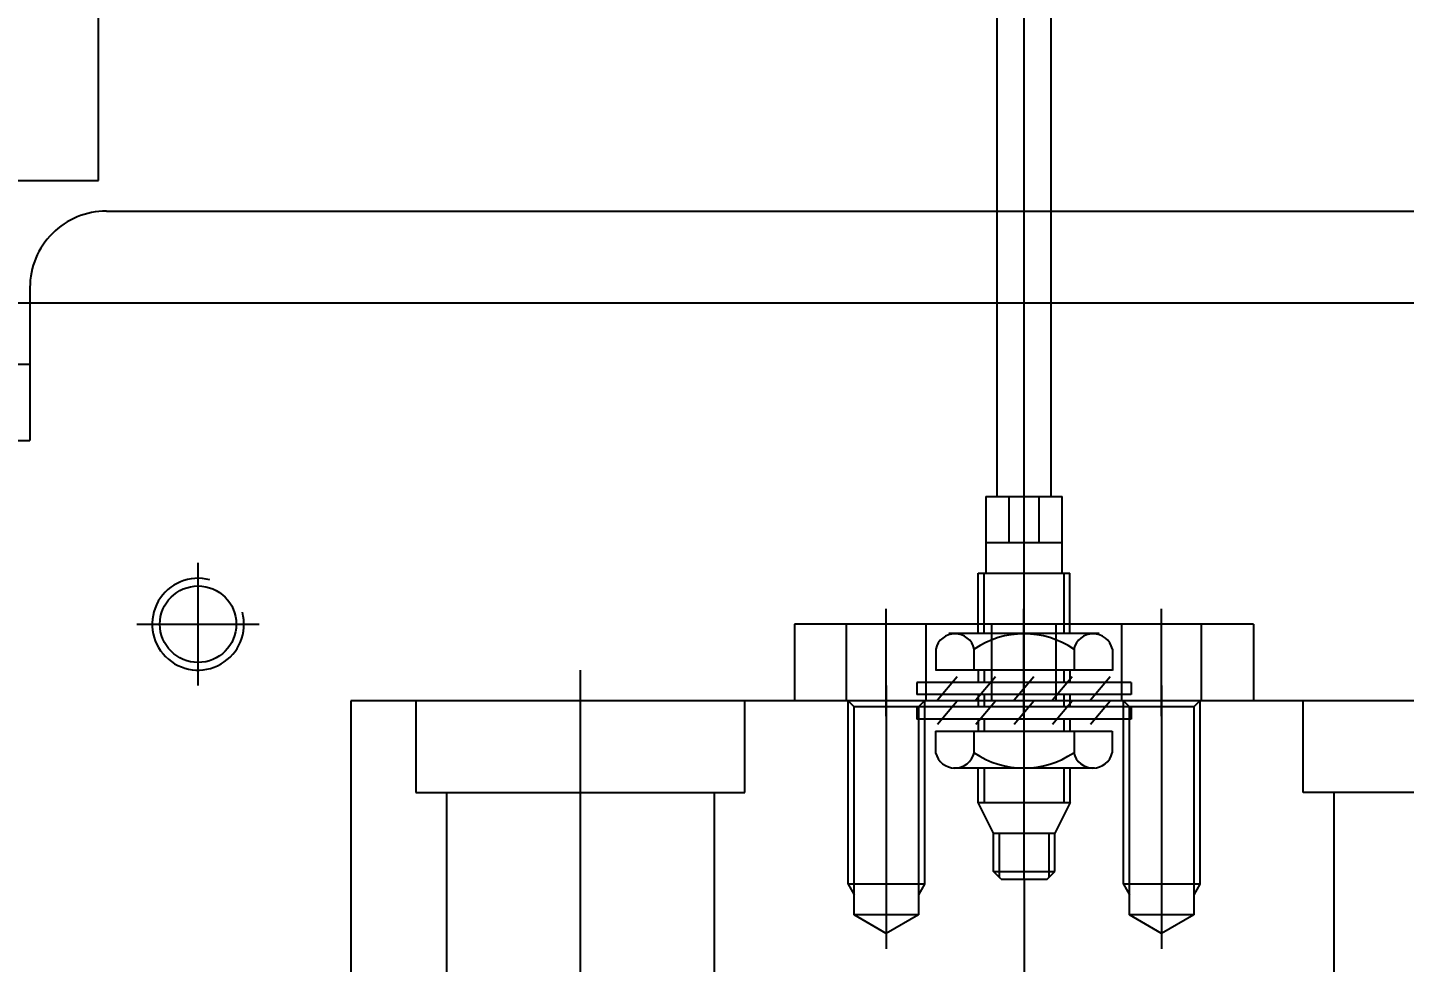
# Model space of a CAD drawing. Header units: inches. Extents: x 0 to 77285, y -118 to 40065.
# Drawn here: x 16464.5 to 16554.5, y 26091.4 to 26152.5 of the extents above; entities that cross this region are included whole.
import ezdxf

# ---------------------------------------------------------------- set-up
doc = ezdxf.new("R2010")
doc.units = ezdxf.units.IN
doc.header["$LTSCALE"] = 5
doc.header["$MEASUREMENT"] = 0
doc.layers.add('A', color=8, linetype='Continuous')
doc.styles.add('SCI', font='')
doc.styles.get('SCI').set_extended_font_data('Gulim')
doc.dimstyles.new('SCH', dxfattribs={"dimtxt": 2.5, "dimasz": 2, "dimexe": 1.25, "dimexo": 0.625, "dimtad": 1, "dimdec": 8, "dimtxsty": 'SCI', "dimcen": 2.5, "dimclrd": 4, "dimclre": 4, "dimclrt": 7, "dimadec": 8, "dimazin": 2, "dimtfac": 1, "dimtdec": 8, "dimtmove": 0, "dimatfit": 3, "dimfxl": 1, "dimarcsym": 0})

# ---------------------------------------------------------------- blocks, each defined once
blk = doc.blocks.new('A$Cc399747e')
for p, q in [((753.797, 179.658), (753.797, 287.72)), ((782.809, 166), (782.809, 190)), ((733.559, 174), (733.559, 188)), ((774.059, 174), (774.059, 188)), ((791.559, 174), (791.559, 188)), ((797.809, 168), (797.809, 188)), ((744.809, 167), (744.809, 184.213)), ((762.809, 167), (762.809, 184.213)), ((742.709, 182), (744.809, 183.213)), ((744.809, 183.213), (746.909, 182)), ((760.709, 182), (762.809, 183.213)), ((762.809, 183.213), (764.909, 182)), ((742.709, 168.4), (742.709, 182)), ((742.709, 182), (746.909, 182)), ((746.909, 182), (746.909, 168.4)), ((760.709, 168.4), (760.709, 182)), ((760.709, 182), (764.909, 182)), ((764.909, 182), (764.909, 168.4)), ((742.309, 180), (742.709, 180.693)), ((742.309, 168), (742.309, 180)), ((742.309, 180), (747.309, 180)), ((747.309, 180), (746.909, 180.693)), ((747.309, 180), (747.309, 168)), ((760.309, 180), (760.709, 180.693)), ((760.309, 168), (760.309, 180)), ((760.309, 180), (765.309, 180)), ((765.309, 180), (764.909, 180.693)), ((765.309, 180), (765.309, 168)), ((752.297, 179.658), (751.797, 179.158)), ((755.797, 179.158), (751.797, 179.158)), ((751.797, 179.158), (751.797, 176.658)), ((752.177, 176.658), (752.177, 179.538)), ((755.297, 179.658), (752.297, 179.658)), ((753.797, 179.658), (753.797, 84.659)), ((755.297, 179.658), (755.797, 179.158)), ((755.417, 179.538), (755.417, 176.658)), ((755.797, 179.158), (755.797, 176.658)), ((750.797, 174.658), (751.797, 176.658)), ((755.797, 176.658), (751.797, 176.658)), ((755.797, 176.658), (756.797, 174.658)), ((756.797, 174.658), (750.797, 174.658)), ((750.797, 174.658), (750.797, 172.4)), ((751.197, 172.4), (751.197, 174.658)), ((756.397, 174.658), (756.397, 172.4)), ((756.797, 174.658), (756.797, 172.4)), ((714.059, 174), (735.559, 174)), ((735.559, 174), (735.559, 168)), ((793.559, 174), (772.059, 174)), ((772.059, 174), (772.059, 168)), ((793.559, 168), (793.559, 174)), ((749.209, 172.4), (758.409, 172.4)), ((748.035, 170), (748.035, 171.4)), ((750.537, 170), (750.537, 171.398)), ((757.08, 170), (757.08, 171.4)), ((759.582, 170), (759.582, 171.4)), ((746.809, 169.2), (760.809, 169.2)), ((746.809, 168.4), (746.809, 169.2)), ((759.582, 170), (748.035, 170)), ((748.166, 168.033), (749.452, 169.565)), ((750.666, 168.033), (751.952, 169.565)), ((750.809, 169.2), (750.809, 170)), ((751.209, 169.2), (751.209, 170)), ((753.166, 168.033), (754.451, 169.565)), ((755.666, 168.033), (756.951, 169.565)), ((756.409, 169.2), (756.409, 170)), ((756.809, 169.2), (756.809, 170)), ((758.166, 168.033), (759.451, 169.565)), ((760.809, 168.4), (760.809, 169.2)), ((742.309, 168), (742.709, 168.4)), ((742.709, 168.4), (746.909, 168.4)), ((744.809, 169), (744.809, 162)), ((746.809, 168.4), (760.809, 168.4)), ((746.909, 168.4), (747.309, 168)), ((750.809, 167.6), (750.809, 168.4)), ((751.209, 167.6), (751.209, 168.4)), ((753.809, 169), (753.809, 162)), ((756.409, 167.6), (756.409, 168.4)), ((756.809, 167.6), (756.809, 168.4)), ((760.309, 168), (760.709, 168.4)), ((760.709, 168.4), (764.909, 168.4)), ((762.809, 169), (762.809, 162)), ((764.909, 168.4), (765.309, 168)), ((709.809, 168), (797.809, 168)), ((738.809, 168), (768.809, 168)), ((738.809, 163), (738.809, 168)), ((742.209, 168), (742.209, 163)), ((746.809, 167.6), (760.809, 167.6)), ((746.809, 166.8), (746.809, 167.6)), ((747.409, 168), (747.409, 163)), ((748.166, 166.433), (749.452, 167.965)), ((750.666, 166.433), (751.952, 167.965)), ((751.709, 168), (751.709, 163)), ((753.166, 166.433), (754.451, 167.965)), ((755.666, 166.433), (756.952, 167.965)), ((755.909, 168), (755.909, 163)), ((758.166, 166.433), (759.451, 167.965)), ((760.209, 168), (760.209, 163)), ((760.809, 166.8), (760.809, 167.6)), ((765.409, 168), (765.409, 163)), ((768.809, 163), (768.809, 168)), ((746.809, 166.8), (760.809, 166.8)), ((750.809, 166), (750.809, 166.8)), ((751.209, 166), (751.209, 166.8)), ((756.409, 166), (756.409, 166.8)), ((756.809, 166), (756.809, 166.8)), ((748.033, 164.628), (748.033, 166.028)), ((748.033, 166), (759.58, 166)), ((750.537, 164.6), (750.537, 166)), ((757.08, 164.603), (757.08, 166)), ((759.58, 164.628), (759.58, 166.028)), ((738.809, 163), (768.809, 163)), ((748.901, 163.6), (758.716, 163.6)), ((750.809, 163.6), (750.809, 159.658)), ((751.209, 159.7), (751.209, 163.6)), ((756.409, 163.6), (756.409, 159.7)), ((756.809, 163.6), (756.809, 159.658)), ((756.809, 159.658), (750.809, 159.658)), ((751.309, 159.658), (751.309, 154.658)), ((756.309, 154.658), (756.309, 159.658)), ((756.309, 157.658), (751.309, 157.658)), ((752.809, 157.658), (752.809, 154.658)), ((754.809, 154.658), (754.809, 157.658)), ((756.309, 154.658), (751.309, 154.658)), ((752.059, 119.511), (752.059, 154.658)), ((755.559, 154.658), (755.559, 119.511)), ((818.781, 141), (818.781, 151)), ((1447.797, 142), (400.797, 142)), ((854.297, 134), (814.297, 134)), ((814.297, 134), (814.297, 114))]:
    blk.add_line(p, q)
at = {"ltscale": 5}
for p, q in [((807.792, 167), (807.792, 159)), ((811.792, 163), (803.792, 163)), ((1218.781, 151), (818.781, 151)), ((1218.781, 146), (818.781, 146)), ((813.781, 136), (683.781, 136))]:
    blk.add_line(p, q, dxfattribs=at)
blk.add_circle((807.792, 163), 2.5, dxfattribs=at)
for centre, radius, start, end in [((749.297, 171.104), 1.296, 13.20283, 166.79717), ((753.809, 166.619), 5.781, 55.79454, 124.20546), ((758.32, 171.104), 1.296, 13.20283, 166.79717), ((749.294, 164.924), 1.296, 193.20259, 346.79692), ((753.773, 162.439), 3.891, 145.75654, 146.25748), ((753.806, 169.409), 5.781, 235.79429, 304.20521), ((758.318, 164.924), 1.296, 193.20259, 346.79692), ((813.781, 141), 5, 270, 0)]:
    blk.add_arc(centre, radius, start, end)
blk.add_arc((807.792, 163), 3, 255, 195, dxfattribs=at)
blk = doc.blocks.new('*D366')
at = {"color": 4, "lineweight": -2, "transparency": 16777216}
for p, q in [((12554.65, 23925.55), (12554.65, 28076.143)), ((17979.65, 23925.05), (17979.65, 28076.143)), ((12714.65, 27976.143), (17819.65, 27976.143))]:
    blk.add_line(p, q, dxfattribs=at)
at = {"color": 4, "transparency": 16777216}
for points in [[(12714.65, 28002.81), (12714.65, 27949.477), (12554.65, 27976.143)], [(17819.65, 28002.81), (17819.65, 27949.477), (17979.65, 27976.143)]]:
    blk.add_solid(points, dxfattribs=at)
at = {"layer": 'Defpoints', "color": 0, "transparency": 16777216}
for p in [(17979.65, 27976.143), (12554.65, 23875.55), (17979.65, 23875.05)]:
    blk.add_point(p, dxfattribs=at)
at = {"color": 7, "transparency": 16777216, "insert": (15267.15, 28128.806), "char_height": 200, "attachment_point": 5, "style": 'SCI'}
blk.add_mtext('5425', dxfattribs=at)
blk = doc.blocks.new('*D367')
at = {"color": 4, "lineweight": -2, "transparency": 16777216}
for p, q in [((12554.65, 23925.55), (12554.65, 29140.675)), ((21064.65, 23433.05), (21064.65, 29140.675)), ((12714.65, 29040.675), (20904.65, 29040.675))]:
    blk.add_line(p, q, dxfattribs=at)
at = {"color": 4, "transparency": 16777216}
for points in [[(12714.65, 29067.342), (12714.65, 29014.009), (12554.65, 29040.675)], [(20904.65, 29067.342), (20904.65, 29014.009), (21064.65, 29040.675)]]:
    blk.add_solid(points, dxfattribs=at)
at = {"layer": 'Defpoints', "color": 0, "transparency": 16777216}
for p in [(21064.65, 29040.675), (12554.65, 23875.55), (21064.65, 23383.05)]:
    blk.add_point(p, dxfattribs=at)
at = {"color": 7, "transparency": 16777216, "insert": (16809.65, 29193.472), "char_height": 200, "attachment_point": 5, "style": 'SCI'}
blk.add_mtext('8510', dxfattribs=at)
blk = doc.blocks.new('*D374')
at = {"color": 4, "lineweight": -2, "transparency": 16777216}
for p, q in [((12554.65, 23925.55), (12554.65, 30215.876)), ((37924.65, 23433.05), (37924.65, 30215.876)), ((12714.65, 30115.876), (37764.65, 30115.876))]:
    blk.add_line(p, q, dxfattribs=at)
at = {"color": 4, "transparency": 16777216}
for points in [[(12714.65, 30142.543), (12714.65, 30089.21), (12554.65, 30115.876)], [(37764.65, 30142.543), (37764.65, 30089.21), (37924.65, 30115.876)]]:
    blk.add_solid(points, dxfattribs=at)
at = {"layer": 'Defpoints', "color": 0, "transparency": 16777216}
for p in [(37924.65, 30115.876), (12554.65, 23875.55), (37924.65, 23383.05)]:
    blk.add_point(p, dxfattribs=at)
at = {"color": 7, "transparency": 16777216, "insert": (25239.65, 30268.539), "char_height": 200, "attachment_point": 5, "style": 'SCI'}
blk.add_mtext('25370', dxfattribs=at)

msp = doc.modelspace()

# ---------------------------------------------------------------- block references
at = {"layer": 'A', "rotation": 180}
msp.add_blockref('A$Cc399747e', (17283.44187244, 26276.55060516), dxfattribs=at)

# ---------------------------------------------------------------- dimensions: what is measured, and where the dimension line sits
for base, p2, picture, middle in [((37924.649780898, 30115.8761734788), (37924.649780898, 23383.0504762948), '*D374', (25239.649780898, 30268.5392893244)), ((21064.649780898, 29040.6754827387), (21064.649780898, 23383.0504762948), '*D367', (16809.649780898, 29193.4717543765)), ((17979.649780898, 27976.1433020648), (17979.649780898, 23875.0504762948), '*D366', (15267.149780898, 28128.8064179103))]:
    dim = msp.add_linear_dim(base=base, p1=(12554.649780898, 23875.5504762968), p2=p2, dimstyle='SCH', override={"dimscale": 80})
    dim.commit()
    dim.dimension.update_dxf_attribs({"geometry": picture, "text_midpoint": middle})

doc.saveas('drawing.dxf')
